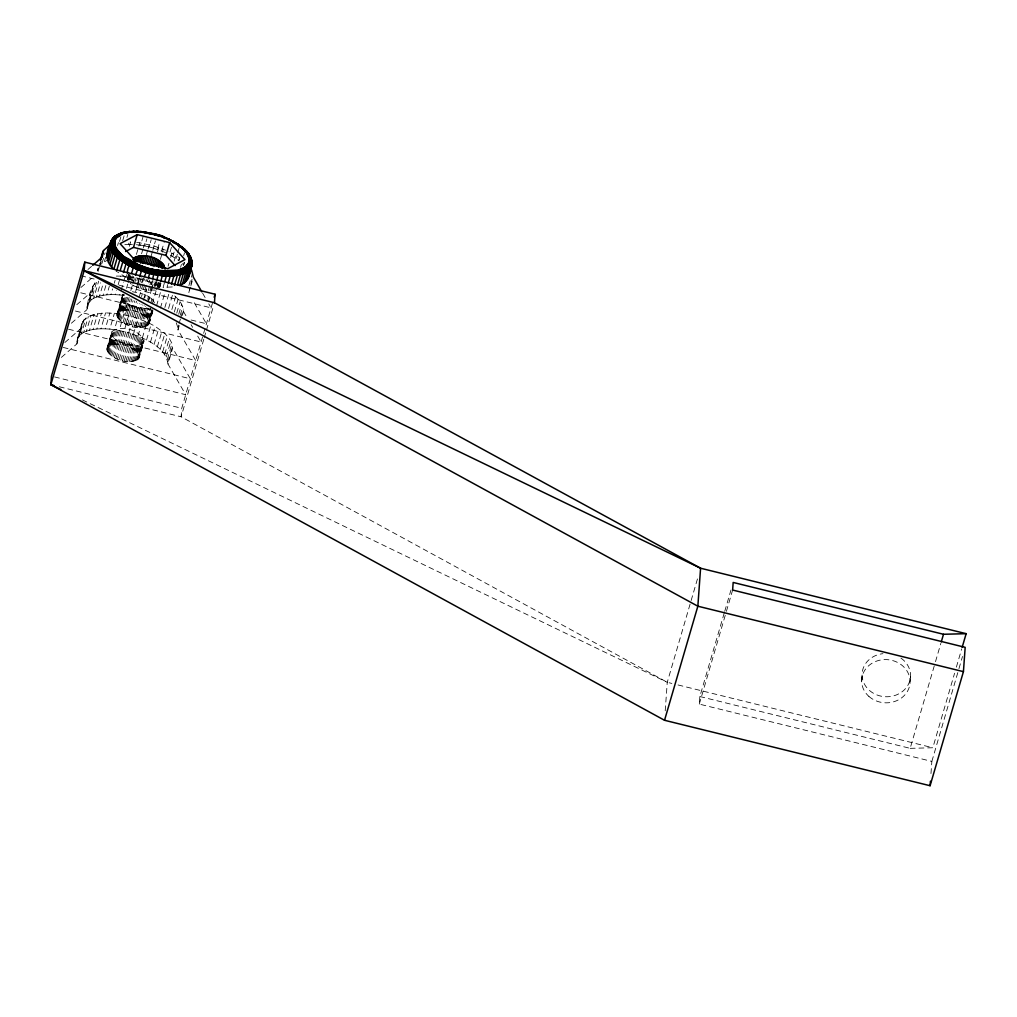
<?xml version="1.0" encoding="UTF-8"?>
<svg xmlns="http://www.w3.org/2000/svg" width="1017" height="1017" viewBox="0 0 1017 1017"><rect width="100%" height="100%" fill="white"/><g stroke="black" fill="none" stroke-linecap="round" stroke-linejoin="round"><path stroke-width="0.75" stroke-dasharray="5 3.75" d="M212.4 303.308L181.738 408.275L181.128 416.792L667.254 682.293L671.868 683.437M665.22 710.781L667.254 682.293L697.916 577.351M930.975 773.568L931.852 761.415L699.302 704.107L699.849 696.518L724.282 612.857M861.641 681.034L862.073 674.945M910.101 681.403L910.533 675.326M61.389 357.387L76.911 343.86L77.228 339.424L81.881 323.495L84.169 319.63L88.339 316.529L94.2 314.317L105.59 312.855L119.078 313.757L133.354 316.91L147.007 322.033L155.105 326.292L164.856 333.487L169.343 338.508L171.987 343.466L172.661 348.132L168.008 364.061L185.704 394.698L60.028 363.73M81.881 323.495L81.563 327.944L76.911 343.86M71.381 323.228L86.89 309.702C88.136 300.091 89.42 288.231 96.78 281.213L91.365 299.735L87.208 305.253M92.623 286.73L92.305 291.167L86.89 309.702M97.95 268.488L97.543 270.649L99.653 263.416M106.785 348.958C114.133 339.093 135.681 345.983 139.354 356.992C132.007 366.87 110.459 359.967 106.785 348.958L111.908 331.555C121.226 324.576 141.401 330.029 143.855 341.839L139.202 357.768M116.764 314.8C124.112 304.922 145.66 311.825 149.334 322.834C141.986 332.699 120.438 325.809 116.764 314.8L123.146 294.116L117.73 312.651M129.032 275.289L127.748 279.7L127.977 276.535L129.96 274.768M160.928 283.12L159.605 287.557L160.038 285.243L158.894 282.624M76.822 341.585L82.784 321.474M86.801 307.414L93.526 284.709M98.052 271.488L99.742 265.691M100.174 264.242L101.014 261.356M77.228 339.424L79.517 335.559L84.169 319.63M89.509 301.388L94.912 282.866M101.09 261.725L100.238 264.623L107.141 260.288M79.517 335.559L81.385 333.894L86.038 317.978M102.107 262.971L105.069 252.839M81.385 333.894L83.686 332.445L88.339 316.529M91.365 299.735L93.666 298.286L98.662 281.188M104.408 261.522L105.679 257.174M83.686 332.445L86.42 331.224L91.072 315.295M93.666 298.286L96.399 297.066L100.569 282.802M86.42 331.224L89.547 330.233L94.2 314.317M96.399 297.066L99.526 296.074L103.276 283.247M89.547 330.233L93.043 329.495L97.696 313.567M99.526 296.074L103.022 295.324L105.933 285.345M117.565 245.529L118.417 242.631M119.561 241.385L120.832 237.037M93.043 329.495L96.844 329L101.497 313.083M103.022 295.324L106.823 294.841L109.328 286.285M122.688 240.711L124.379 234.927M126.947 237.381L127.786 234.495M96.844 329L100.937 328.783L105.59 312.855M106.823 294.841L110.917 294.612L112.582 288.917M114.247 283.209L115.086 280.361M124.837 244.627L128.498 244.423L129.337 241.525M100.937 328.783L105.26 328.822L109.912 312.893M110.917 294.612L115.239 294.65L116.497 290.379M118.163 284.671L120.654 276.128C135.007 276.815 149.168 280.756 161.932 287.328M129.362 246.305L130.634 241.957L127.748 241.932M105.26 328.822L109.772 329.114L114.425 313.198M115.239 294.65L119.752 294.955L120.591 292.108M121.01 290.671L123.502 282.129M123.921 280.705L125.167 276.421M133.812 280.946L126.133 277.412L126.972 274.514M127.506 278.035L128.511 274.323M106.81 349.784L111.908 331.555M116.79 315.613L122.65 294.777M127.532 278.849L128.828 274.437M107.751 346.81L112.404 330.894M107.027 350.636L111.463 333.856M117.006 316.465L122.205 297.091M108.412 346.225L113.065 330.296M118.392 312.054L123.388 294.955M107.408 351.513L111.679 334.707M117.387 317.342L122.421 297.943M128.562 279.103L129.858 274.692M109.239 345.704L113.891 329.775M119.218 311.545L124.214 294.434M109.772 329.114L114.425 329.673L119.078 313.757M126.489 288.383L127.735 284.112M128.155 282.688L129.82 276.98M136.418 254.403L139.799 242.821L154.076 245.987L165.529 250.157M107.967 352.403L112.62 336.474L112.061 335.585M117.947 318.232L123.362 299.71L122.803 298.82M129.121 279.993L130.405 275.582M110.217 345.272L114.87 329.343M120.197 311.1L124.773 295.426M129.871 279.255L130.723 276.357M108.692 353.306L113.345 337.377L112.62 336.474M118.671 319.135L124.087 300.612L123.362 299.71M130.278 279.421L131.129 276.484M111.336 344.916L115.976 328.987M121.315 310.744L125.472 296.494M136.405 244.728L140.575 245.224L143.537 235.092M109.569 354.196L114.222 338.267L113.345 337.377M119.548 320.037L124.964 301.502L124.087 300.612M131.155 280.323L132.439 275.912M112.582 344.649L117.222 328.72M122.561 310.49L126.718 296.227M110.599 355.073L115.252 339.157L114.222 338.267M120.578 320.914L125.994 302.392L124.964 301.502M132.185 281.2L133.901 275.315M113.942 344.471L118.582 328.555M123.921 310.312L127.659 297.485M111.768 355.937L116.421 340.009L115.252 339.157M114.425 329.673L119.167 330.487L127.163 303.244L125.994 302.392M130.812 290.62L132.477 284.925M132.896 283.501L135.083 276.611M141.579 253.767L142.85 249.419M143.27 247.983L144.541 243.635M115.391 344.394L120.044 328.466M125.383 310.223L129.121 297.396M140.575 245.224L144.821 245.949L146.931 238.715M113.052 356.764L117.705 340.835L116.421 340.009M123.032 322.605L128.447 304.07L127.163 303.244M155.525 290.112L144.948 290.023L133.774 285.828L136.354 277.005M116.942 344.407L121.595 328.478M126.922 310.249L130.252 298.845M114.451 357.552L119.103 341.623L117.705 340.835M124.43 323.393L129.845 304.858L128.447 304.07M136.901 280.73L137.753 277.794M118.557 344.509L123.21 328.593M128.536 310.35L131.867 298.947M137.905 282.484L139.164 278.137M115.951 358.289L120.603 342.36L119.103 341.623M125.93 324.118L131.346 305.596L129.845 304.858M136.672 287.353L139.253 278.518M120.209 344.712L128.587 315.626M130.189 310.554L133.113 300.574M135.592 291.688L137.257 285.98M137.664 284.557L139.329 278.849M146.359 254.822L147.618 250.487M148.05 249.038L149.308 244.69M144.821 245.949L149.092 246.902L151.202 239.656M117.514 358.963L122.167 343.034L120.603 342.36M127.494 324.804L132.909 306.27L131.346 305.596M138.236 288.027L139.532 283.616M139.965 282.141L141.249 277.73M121.913 345.005L126.553 329.076M131.892 310.846L134.803 300.867M119.154 359.573L123.807 343.644L122.167 343.034M129.134 325.415L134.536 306.88L132.909 306.27M139.876 288.637L141.16 284.226M141.592 282.751L142.876 278.34M123.616 345.386L128.269 329.457M133.596 311.215L136.507 301.235M142.52 282.383L143.791 278.048M165.58 252.636L153.351 248.059L155.461 240.813M120.82 360.107L125.472 344.191L123.807 343.644M168.008 364.061C165.301 345.767 143.931 338.305 128.701 332.839L136.214 307.426L134.536 306.88M139.1 297.244L144.554 278.874M151.113 256.119L152.385 251.771M152.804 250.322L154.076 245.987M125.307 345.844L129.96 329.915M135.286 311.685L137.791 303.13M122.523 360.577L127.176 344.649C132.464 345.627 140.524 347.331 143.855 341.839M132.502 326.406L137.918 307.884L148.952 308.621L143.537 327.143M143.244 289.642L146.257 279.344M126.985 346.377L131.638 330.461M136.964 312.219L139.469 303.663M141.541 296.544L142.38 293.684L132.337 291.714M124.227 360.946L128.879 345.03M134.206 326.788L139.621 308.265M144.948 290.023L148.05 279.205M128.612 346.988L133.265 331.072M138.592 312.829L141.096 304.274M157.546 249.407L159.669 242.173M133.392 334.351L138.045 318.423M143.372 300.18L146.702 288.777M157.495 251.835L158.766 247.487M125.917 361.238L130.57 345.322M135.897 327.08L141.312 308.545M148.787 282.955L149.652 280.006M130.189 347.674L134.841 331.745M140.168 313.503L142.672 304.96M144.745 297.828L145.584 294.981L142.38 293.684M127.583 361.442L132.235 345.513M137.562 327.283L142.977 308.748M148.304 290.506L149.588 286.095M150.02 284.62L150.885 281.684M131.676 348.411L136.329 332.483M141.668 314.24L144.16 305.685M151.063 284.493L151.902 281.595M129.197 361.556L133.85 345.627M139.176 327.385L144.592 308.863M149.919 290.62L151.202 286.209M151.635 284.735L152.919 280.311M133.074 349.187L137.727 333.271M143.066 315.028L145.558 306.473M147.643 299.354L148.469 296.494L145.584 294.981M161.639 250.945L164.182 242.262M137.956 336.055L142.609 320.139M147.935 301.896L151.266 290.493M151.686 289.07L153.351 283.374M160.368 259.335L162.059 253.551M162.478 252.102L163.33 249.203M130.735 361.569L135.388 345.64M140.715 327.398L146.13 308.876M151.457 290.633L154.037 281.798M134.371 350.013L139.024 334.097M144.35 315.855L146.842 307.299M148.927 300.18L149.766 297.32L148.469 296.494M132.197 361.48L136.85 345.564M142.177 327.321L147.592 308.787M154.215 286.133L155.499 281.722M135.528 350.878L140.181 334.949M145.52 316.719L148.012 308.164M154.876 286.667L156.148 282.319M133.558 361.315L138.21 345.386M155.576 285.968L156.86 281.544M136.558 351.755L141.21 335.839M146.537 317.596L149.041 309.041M151.126 301.922L151.953 299.062L149.766 297.32M134.803 361.048L139.456 345.119M144.783 326.877L150.198 308.354M156.821 285.701L157.673 282.751M137.448 352.657L142.1 336.729M147.427 318.486L150.338 308.52M142.355 337.962L147.007 322.033M152.334 303.791L156.084 290.964M156.504 289.54L157.749 285.269M135.922 360.692L142.812 337.631M145.901 326.521L151.063 309.41M157.508 286.819L158.792 282.395M136.901 360.247L141.554 344.331M146.88 326.088L151.457 310.414M158.055 287.849L159.771 281.963M138.719 354.45L143.372 338.521M148.698 320.279L151.622 310.312M137.727 359.738L142.38 343.81M147.707 325.567L152.283 309.893M158.881 287.328L160.165 282.917M139.113 355.327L143.766 339.398M149.092 321.156L152.423 309.753M159.046 287.175L160.317 282.828M138.388 359.141L143.969 340.25M148.368 324.982L152.626 310.605M159.542 286.743L160.394 283.794M138.884 358.48L144.007 341.064M148.863 324.321L152.664 311.431M171.441 247.245L169.318 254.479L178.979 260.683L179.831 257.784M149.181 323.597L152.931 310.77M159.923 286.832L160.788 283.883M146.537 340.021L151.19 324.092M156.516 305.85L160.673 291.599M168.097 266.187L168.949 263.289M170.64 257.504L171.911 253.157L167.729 251.097M164.347 283.095L163.089 287.442L174.034 286.832M172.826 256.449L174.098 252.114M150.452 342.22L155.105 326.292M160.432 308.049L165.008 292.375M174.136 261.153L175.827 255.356L171.911 253.157M166.953 287.468L167.805 284.582M176.055 258.521L177.327 254.186M177.746 252.737L179.017 248.39M154.063 344.534L158.716 328.605M164.868 307.515L169.038 293.265M178.585 260.568L179.437 257.67L175.827 255.356M183.67 255.648L184.522 252.763M157.317 346.937L161.97 331.008M168.555 308.494L172.712 294.244C178.878 299.151 186.238 307.21 182.157 315.639M180.581 267.318L181.42 264.42M183.289 265.297L184.115 262.462M184.611 262.246L183.772 265.132L181.56 262.894M160.203 349.403L164.856 333.487M171.848 309.537L175.598 296.71M162.669 351.907L167.322 335.991M174.314 312.054L178.064 299.227M164.69 354.437L169.343 338.508M176.755 313.147L180.085 301.744M166.254 356.929L170.907 341.013M178.725 314.215L181.649 304.236M167.335 359.382L171.987 343.466M180.225 315.245L182.729 306.689M188.895 285.561L192.709 272.531M167.919 361.772L172.572 345.844M68.47 329.19L195.684 360.539L177.988 329.889L178.738 324.754M179.157 323.33L180.403 319.058M180.823 317.635L183.314 309.079M192.022 279.255L188.73 293.125L190.421 287.328M177.988 329.889L179.246 325.618M190.853 285.879L193.383 277.196M203.781 339.246L181.128 416.792L56.977 386.193M204.226 337.72L206.006 331.644M206.451 330.118L213.557 305.799M724.727 611.344L730.956 590.051M699.302 704.107L725.96 612.857M726.405 611.331L732.634 590.038M699.849 696.518L910.164 748.347L935.055 663.173M935.5 661.647L940.827 643.405M910.164 748.347L932.831 747.749L954.594 673.216M956.374 667.139L961.701 648.884M931.852 761.415L958.51 670.165M958.955 668.639L962.502 656.473M87.958 269.492L91.543 266.378M80.928 287.493L92.852 277.094M76.784 304.693L92.305 291.167M64.859 342.513L81.563 327.944M128.498 244.423L132.363 244.449M116.332 276.09L120.654 276.128M136.698 242.453L139.799 242.821M119.752 294.955L124.405 295.515M119.167 330.487L128.701 332.839M80.801 275.734L94.594 279.141M119.116 285.18L211.078 307.846L208.765 303.841M80.75 292.794L152.779 310.541M191.094 319.986L206.426 323.762L192.582 299.786M75.423 311.037L201.099 342.004L196.484 334.008M63.143 347.42L190.357 378.769L172.661 348.132M54.524 376.926L181.738 408.275M678.008 684.949L932.831 747.749M149.092 246.902L153.351 248.059M136.214 307.426L137.918 307.884M125.472 344.191L127.176 344.649M82.313 399.872L667.254 682.293M126.133 277.412L117.438 271.933M132.49 285.002L133.774 285.828M130.29 283.26L131.32 284.15M151.953 299.062L154.508 302.634M202.612 293.188L205.688 298.515M183.403 311.367L187.255 318.029M191.094 324.69L192.633 327.347M176.233 322.77L177.899 327.601M900.909 658.088A24.243 21.611 4.1 0 1 901.202 692.412A24.243 21.611 4.1 0 1 863.992 683.246A24.243 21.611 4.1 0 1 882.959 653.664M868.874 696.378A24.243 21.611 4.1 0 0 909.312 686.996A24.243 21.611 4.1 0 0 879.413 660.275A24.243 21.611 4.1 0 0 868.874 696.378"/><path stroke-width="1.5" d="M188.959 255.814L188.87 254.174L186.823 251.53L182.818 248.682L186.708 252.801L188.882 256.881L189.442 260.721L188.361 264.153L183.785 268.221L178.967 270.039L162.275 270.827L162.644 274.539L160.737 281.378M177.581 284.722L180.657 273.967L178.801 269.912L185.463 266.924L188.857 262.411L189.124 258.788L186.48 252.788L188.781 254.021L186.581 251.288L184.827 250.729M168.225 283.133L170.5 275.048L169.496 271.107M171.466 284.379L174.136 275.073L173.106 271.196L158.474 270.369L158.499 274.031L156.567 280.883M145.673 233.033L153.198 234.101L136.837 231.342L141.63 232.118L137.689 231.762M165.237 238.486C163.521 234.444 130.011 230.007 153.198 234.101M185.463 266.924L187.268 268.437L187.954 270.687L184.471 282.879L179.958 285.281L183.454 273.077L181.357 269.111M179.539 246.559C179.755 242.847 174.581 244.805 181.522 247.627M165.962 271.069L166.674 274.806L164.779 281.645M183.581 268.107L185.272 269.683L185.895 271.984L182.399 284.188M174.454 285.383L177.543 274.628L175.941 270.522M152.753 278.696L154.609 269.708L150.707 268.844L148.469 277.755M183.34 249.267C186.302 250.144 184.331 250.284 188.933 254.326M966.15 633.68L943.496 634.277L733.168 582.449L732.634 590.038L965.171 647.346L963.43 671.652L930.097 785.721L664.533 720.278L50.85 384.68L51.46 376.176L84.78 262.132L215.057 294.231L214.447 302.748L700.586 568.223L966.15 633.68L962.146 647.359M60.867 389.524L50.85 384.68L84.169 270.649L84.78 262.132M930.097 785.721L930.428 781.17M184.471 282.879L188.183 277.946L191.616 266.162L190.993 263.835L188.857 262.411M188.641 256.831L190.891 258.051L191.323 260.25M118.442 236.02C115.989 234.457 113.917 237.953 112.76 238.715C115.061 236.529 117.718 233.974 121.01 233.376C124.824 233.503 115.074 238.995 112.201 239.389C106.315 247.868 116.014 257.365 122.777 261.789C139.621 272.48 160.673 278.569 180.53 274.59C184.903 274.412 195.556 267.484 188.12 264.064M166.216 271.514L154.635 269.975L142.863 266.785L128.434 260.454L126.222 263.263L123.464 272.543M191.654 265.958L191.336 258.89L188.59 253.729M190.408 257.848L190.319 256.538M191.933 261.394C192.963 267.051 188.45 271.997 183.34 273.7M109.061 245.593L103.505 250.551L102.285 257.009L92.738 265.335M120.235 270.471L123.082 260.988L126.108 258.242L121.087 254.25L117.502 256.831L113.891 268.996C105.107 262.628 105.781 251.11 110.65 242.364L111.806 239.834M106.899 255.89L110.713 242.173M111.921 239.681C106.276 250.131 118.544 258.712 126.006 263.861M120.324 234.838C113.624 233.122 109.391 243.305 110.891 248.479L107.51 260.06M116.917 237.368C112.811 235.588 110.929 241.919 111.273 244.983C117.934 263.797 140.778 270.331 158.538 273.815C165.631 278.493 202.777 271.069 189.124 258.788M115.785 238.881C115.074 241.677 109.188 239.084 111.628 244.728C113.357 254.263 122.739 259.411 130.201 264.229C134.346 269.213 150.669 267.09 144.211 276.599M111.692 239.999C114.807 236.3 113.777 237.19 116.497 235.931C102.081 248.364 127.29 263.505 138.058 267.128C153.592 273.077 172.165 277.323 187.891 269.848M113.828 240.343C112.073 249.648 121.481 256.17 128.282 260.568M121.087 254.25C117.451 250.792 113.599 245.872 115.048 240.52M165.085 269.174C162.745 257.39 141.287 251.174 132.807 259.602M182.666 270.357C189.378 269.734 194.552 257.975 187.751 254.835M189.2 260.644C195.061 263.683 183.924 271.59 180.098 271.399C161.055 275.073 140.893 269.136 124.735 258.966M188.183 277.946L188.552 276.014M166.61 272.836C175.903 273.713 194.349 270.789 190.471 257.619L191.132 259.818M111.679 266.759L115.061 255.178C115.252 254.555 115.62 253.996 116.078 253.538C124.417 261.623 135.07 266.861 146.105 270.153C158.474 273.039 193.561 279.777 190.624 257.759L191.857 262.386L191.005 258.204M186.136 281.404L189.518 269.823C188.565 266.734 192.099 264.547 191.056 261.636M191.488 262.119L191.514 264.763L189.48 268.17M190.84 267.153L191.793 262.653M191.933 263.034C191.31 275.01 175.445 275.289 166.47 275.861M190.815 267.967L191.959 261.789L190.446 257.085M106.976 257.924L110.51 245.961L110.789 241.982M191.666 265.551L191.412 259.271M179.386 245.199C159.885 233.503 152.232 232.651 137.524 231.978M131.562 273.459L133.252 267.674C124.354 262.335 106.416 253.347 111.908 240.813M111.12 241.474C109.772 257.39 129.413 265.323 141.541 270.077C155.626 274.755 171.479 277.349 185.831 272.403M111.26 241.321L111.641 247.245L115.925 253.703L123.54 260.238L133.71 266.454L133.252 267.674M111.73 240.927C112.379 247.83 110.611 250.792 110.993 241.639M157.025 235.474C173.576 238.715 151.584 232.486 152.741 234.457M112.086 240.724L111.806 244.614L110.51 245.961M161.245 236.567L148.711 233.058L157.19 234.838M100.492 259.805L102.603 252.559M100.505 260.517L103.505 250.551M108.476 262.259L112.099 250.106L113.866 248.517L116.154 248.11M109.874 264.496L113.497 252.343L117.425 250.157M116.472 271.208L120.082 259.043L123.438 256.271M125.599 251.53L133.507 247.373L137.231 234.635L169.661 242.631L184.941 259.627L167.792 268.653L135.363 260.657L120.095 243.648L137.231 234.635M127.392 273.065C127.138 261.038 139.52 263.467 123.07 256.36M133.43 260.568L134.295 257.632M133.824 261.522L135.121 257.11M134.803 261.089L136.1 256.678M135.922 260.733L137.206 256.322M136.736 261.941L138.452 256.055M138.096 261.763L139.812 255.877M135.503 275.162L139.265 265.157L146.817 267.789L146.105 270.153M139.558 261.687L141.274 255.801M140.677 263.174L142.825 255.814M142.291 263.276L144.439 255.915M139.596 276.688L142.99 266.556M143.944 263.479L146.092 256.119M145.634 263.772L147.783 256.411M147.338 264.153L149.499 256.793M149.041 264.611L151.19 257.25M150.719 265.145L152.868 257.784M152.347 265.755L154.495 258.407M153.923 266.441L156.071 259.081M155.843 265.704L157.559 259.818M157.241 266.492L158.957 260.594M158.525 267.318L160.254 261.42M160.127 266.696L161.411 262.284M161.156 267.585L162.44 263.161M162.034 268.475L163.33 264.064M175.102 265.564L165.936 255.369L169.661 242.631M163.19 267.903L164.042 264.967M187.382 279.751C191.793 270.408 194.933 258.318 185.641 250.818M214.167 297.256L215.057 294.231M664.533 720.278L697.853 606.208L700.586 568.223L84.169 270.649L214.447 302.748M941.272 641.88L943.496 634.277M145.851 271.005L146.219 269.747L166.674 273.255M157.114 235.054L152.931 233.986M110.344 244.105L112.137 242.427L114.718 242.288M132.007 232.461L132.744 231.469L125.676 232.168L131.066 232.016L122.892 233.49M110.65 242.364L112.061 239.529M111.4 241.182L112.353 239.262M112.696 240.482L114.679 237.152M107.268 253.945L111.603 240.177L114.819 236.554L118.29 234.457M189.976 262.92C186.251 271.87 174.682 272.06 166.419 272.035M191.577 264.954L187.954 270.268L180.657 273.319M133.71 266.454L135.668 263.606L142.927 266.657M140.117 232.296L137.422 232.168L141.007 231.571L145.431 232.575M191.666 265.755C176.017 285.23 140.638 272.403 122.841 261.585M112.849 238.525L114.705 236.707M191.132 264.013L187.509 268.819M189.124 267.382L188.577 266.645L190.535 263.339M190.077 265.399L190.993 263.835M189.925 265.234L190.853 263.657M161.258 236.071L165.288 238.08L162.593 237.037M119.014 234.647L121.9 233.592C114.667 235.995 125.803 230.109 127.964 232.423M119.103 234.482C136.087 228.685 109.811 234.609 115.264 246.101M118.671 234.418L114.514 237.05L111.45 240.559L114.095 237.342M145.062 232.054L140.435 231.838L145.38 232.448M115.099 237.088C103.683 257.403 144.846 269.861 158.677 272.505M114.362 238.639L117.336 235.69L121.582 233.44M115.76 237.088C112.302 238.766 115.112 243.902 111.806 244.614M190.548 266.149C171.822 281.429 141.795 273.077 123.082 260.988M189.543 268.374L190.776 266.746M113.078 238.868L114.476 237.203M190.84 267.763L185.895 271.781L177.555 274.412M189.607 268.793L192.022 263.428M130.646 231.698L128.511 232.334L132.159 232.143M116.078 253.538L119.078 252.203M161.182 236.046L169.178 239.758M112.938 238.359L115.913 235.817M112.76 238.715L116.294 235.715M114.883 237.114L116.688 235.664C106.111 245.936 122.027 258.712 131.32 262.678C146.13 270.039 163.483 274.654 179.984 271.208M117.997 235.842C110.802 240.711 115.544 250.068 120.883 254.275M188.577 266.645C175.827 274.73 157.063 272.34 142.8 266.912M189.009 267.191C178.331 276.115 162.936 272.976 150.491 270.268M185.666 270.497L190.446 265.958L191.527 260.288M189.582 268.59L180.645 273.103L170.538 274.615M187.967 270.484L189.62 268.996L187.954 270.268M112.696 238.906L114.514 237.05M186.658 267.725L190.179 263.047L189.759 257.161M187.942 270.903L189.594 269.416L185.895 271.781M113.434 237.762L115.391 236.058M187.903 271.107L189.518 269.823M111.959 246.953L115.023 246.076M114.946 236.414L120.832 233.376M119.078 234.444C112.404 236.847 110.967 245.453 115.633 250.487M174.098 273.535L183.187 271.361L187.611 269.022M129.667 231.482L125.676 232.168L130.367 231.571M168.911 239.135L172.877 241.715L169.165 240.025M171.784 240.953L179.577 245.872L176.373 243.966M116.879 235.27L119.434 234.037M122.46 232.918L117.006 235.13L121.392 233.401M117.273 234.889L119.841 233.707M121.964 233.554C104.23 239.58 120.527 259.132 131.854 262.183M181.903 269.505C186.314 268.043 190.688 264.039 189.823 258.979M183.327 271.793L187.84 269.645L180.606 272.887L166.686 274.577M185.869 271.348L180.606 272.887M183.009 270.954L185.488 270.09M183.111 271.158L185.59 270.293M119.561 233.91L123.858 232.537M124.214 232.601L119.307 234.177L127.316 232.029M119.205 234.317L124.57 232.728M124.748 232.817C108.463 234.673 113.98 253.894 125.587 258.432M183.454 272.658C166.966 277.298 148.685 274.666 133.456 267.064M120.146 233.541L122.739 232.74M122.968 233.325L125.104 232.779M180.67 273.751L183.454 273.077M180.378 272.022L183.187 271.361M180.518 272.454L185.742 270.713L190.637 266.34L191.399 260.123L189.378 255.394L190.306 257.492M122.002 233.44L127.634 232.194M122.943 233.376L127.799 232.296M179.45 270.497L166.292 271.679L150.669 269.238M173.996 275.683L180.594 274.387M174.174 274.628L177.555 273.98M172.013 240.864L176.31 243.394M177.543 274.628L180.632 274.183M125.803 232.092L137.943 231.863L137.041 231.304M126.439 232.346L130.926 231.901M172.839 270.916C181.204 272.022 194.12 264.611 188.221 254.898M177.39 272.887L166.686 273.471M133.901 266.047C147.338 272.442 162.656 275.899 177.492 273.319M177.53 273.535L170.538 274.17M170.335 275.887L177.466 275.048M129.807 231.469L126.998 231.927M170.525 274.832L174.174 274.412M113.332 244.105L114.781 244.156M125.549 232.27L132.337 231.863M126.413 232.397L134.409 231.838M183.391 248.695L189.06 255.229C188.45 252.063 173.831 239.974 185.043 250.729M173.818 272.467L177.187 272.251M128.917 231.838L134.053 231.52M170.525 273.954L174.136 273.751M174.098 275.276L158.321 274.882M174.06 275.48L162.428 275.594M170.5 275.048L154.076 274.158M129.032 231.749L132.528 231.634M132.248 231.99L128.701 232.067L137.854 231.749L133.926 231.431M137.46 231.406L132.973 231.342L133.812 231.38M166.14 271.361C178.509 274.132 199.84 264.585 185.247 250.754M170.538 274.399L162.695 274.094M166.648 275.022L158.423 274.463M137.359 231.355L141.172 231.609M136.545 231.495L141.414 231.8M162.733 273.217L170.5 273.726M166.712 273.916C151.597 272.988 136.24 268.704 123.807 259.882L127.112 261.738M166.712 274.132L150.185 271.717L133.99 265.857M158.461 274.247L166.674 274.806M166.572 275.442L145.596 271.844M162.478 275.391L166.521 275.658M140.677 231.647L145.228 232.194M162.631 271.971L154.635 270.802M162.72 272.785L154.571 271.59M149.855 273.001L162.644 274.539M175.534 242.694L179.145 244.906M149.969 272.581L158.499 274.031L145.66 271.641M144.668 232.181L149.232 232.944M144.605 232.257L149.283 233.122M154.609 269.708L158.525 270.497M158.69 272.086L146.346 269.352L134.536 264.928M145.787 232.817L148.546 233.389M154.508 272.009L146.168 269.95M154.279 273.306C138.058 269.009 110.967 261.712 111.552 241.054L111.273 244.983M149.919 272.798L154.177 273.738M154.012 274.361L141.401 270.497L129.807 265.017M133.507 247.373L165.936 255.369M50.85 384.68L53.914 385.443M963.43 671.652L697.853 606.208L84.169 270.649M130.659 263.492L146.283 269.543M152.842 234.202L157.088 235.232M146.753 268.03L150.681 269.098M150.592 269.721L142.596 267.344M142.444 267.687L146.512 268.793M134.88 264.433C149.219 269.378 186.149 282.281 190.637 259.399M146.397 269.162L134.651 264.751L124.417 259.246M142.138 268.424L146.219 269.747M161.029 236.211L165.275 237.775M162.567 237.19L165.275 238.207M142.736 267.039L135.223 264.026M138.63 266.047L142.52 267.509M145.723 271.425L137.537 268.348M164.996 237.508L169.064 239.287M164.805 237.635L169.153 239.529M139.176 265.259L125.765 258.356M138.808 265.755C128.854 261.712 118.633 256.042 113.37 246.241M142.215 268.234C130.71 263.454 108.387 254.644 113.268 238.804C108.501 251.885 125.015 260.238 134.091 265.653M134.206 265.475L138.058 267.128M137.702 267.929L123.299 260.606L117.718 256.449M133.532 266.861L137.46 268.552M137.32 268.971L141.338 270.7M186.988 265.564L188.043 266.174M133.316 267.471L137.193 269.365M137.257 269.174L126.146 263.454L113.256 252.915M168.631 239.122L172.75 241.156M168.441 239.198L172.852 241.461M132.121 262.005L135.668 263.606M131.447 262.551L134.994 264.293M172.877 242.008L176.361 243.66M172.42 240.864L176.094 242.974M172.865 242.173L175.191 243.483M123.299 260.606L129.985 264.623M126.07 263.657L129.515 265.831M126.502 262.666L129.896 264.827M126.985 261.916L130.303 264.039M175.28 242.707L179.437 245.313M175.14 242.72L179.564 245.72M127.684 261.089C121.01 256.78 112.773 251.059 112.556 242.288M122.993 261.191L126.222 263.263M178.572 244.652L182.31 247.423M178.128 244.639L182.412 247.703M177.962 244.665L182.45 247.856M113.09 248.974L116.243 253.386L121.099 257.606M120.654 258.102L115.646 254.047L120.4 258.471M111.997 250.296L120.171 258.852M179.577 246.203L181.509 247.754M182.361 247.563L187.23 252.432M181.471 246.711L184.763 249.47L182.157 247.182M181.166 246.648L184.967 249.89M180.823 246.635L185.056 250.373L182.475 248.008M183.352 249.076L185.056 250.551M123.26 256.309L115.671 248.097M122.129 256.793L115.849 250.398M117.502 256.831L120.082 259.043M182.234 247.296L184.84 249.597M115.925 253.703L118.252 255.75M115.518 254.225L117.832 256.271M183.34 249.14L185.056 250.729M186.581 251.288L184.674 249.343L187.077 251.949M118.417 255.598L120.794 257.937M183.899 248.809L188.984 254.504L186.162 251.008M183.569 248.72L189.035 254.67M183.213 248.669L187.255 252.788M184.903 249.737L187.141 252.102M114.463 251.174L116.408 253.246M113.84 251.809L115.785 253.869M115.404 254.403L112.099 250.106L110.599 245.783M185.03 250.207L187.255 252.61M114.298 251.326L111.641 247.245M113.599 252.152L111.133 247.906L113.713 251.974L112.328 249.75M111.921 250.487L113.395 252.534M188.336 253.475L190.421 256.894M187.522 252.991L190.459 257.263L189.06 254.847M187.331 252.928L189.95 257.263L190.522 261.216M114.832 250.907L112.518 246.584M201.849 291.854L193.383 277.196L191.628 270.077M190.065 256.055L191.336 258.89M189.543 255.509L191.425 259.653M189.213 255.28L190.815 259.538M113.828 246.127L114.743 248.212M112.862 244.194L113.599 246.178M112.01 244.512L112.722 246.483M111.361 247.563L110.522 243.737M191.857 261.013L191.984 264.229M191.628 260.466L191.933 264.433M110.891 243.241L110.967 245.275"/></g></svg>
